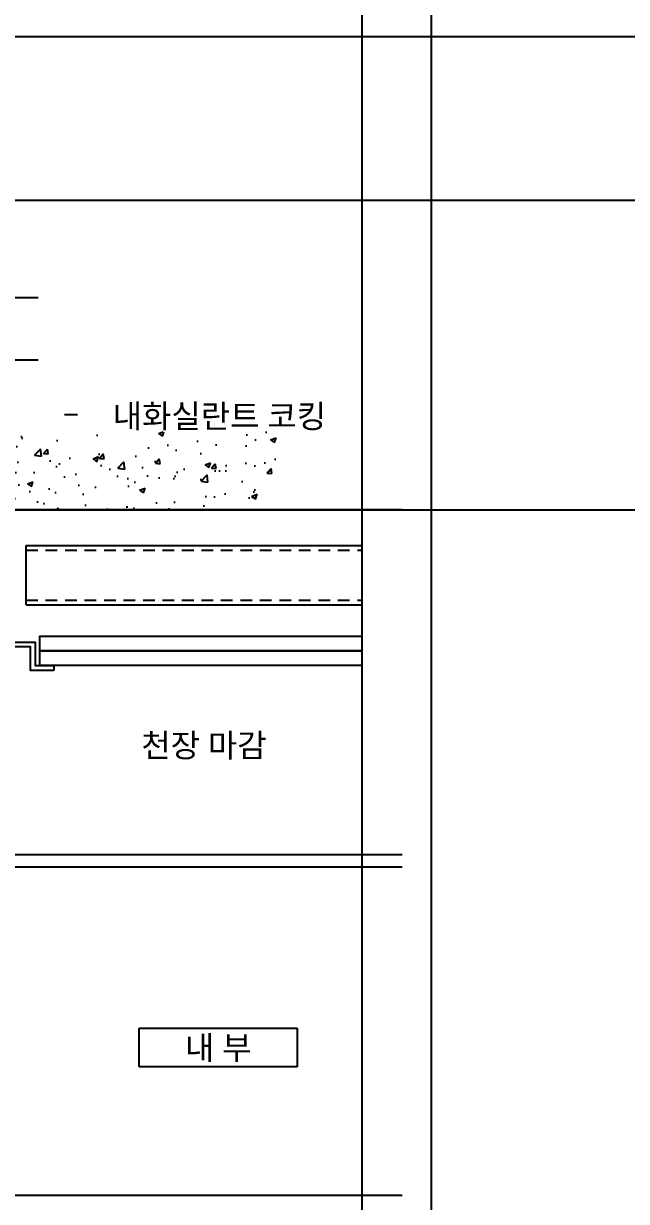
# Model space of a CAD drawing. Header units: millimetres. Extents: x 150 to 8166, y -2863 to -229.
# Drawn here: x 2506 to 2893, y -2296 to -1540 of the extents above; entities that cross this region are included whole.
import ezdxf
from ezdxf.enums import TextEntityAlignment as Align

# ---------------------------------------------------------------- set-up
doc = ezdxf.new("R2010")
doc.units = ezdxf.units.MM
doc.header["$LTSCALE"] = 5
doc.header["$MEASUREMENT"] = 0
doc.header["$PDMODE"] = 3
doc.header["$PDSIZE"] = 100
doc.linetypes.add('HID', pattern=[2.5, 1.5, -1])
doc.layers.get('0').update_dxf_attribs({"linetype": 'CONTINUOUS'})
doc.layers.get('Defpoints').update_dxf_attribs({"color": 137, "linetype": 'CONTINUOUS'})
for name, color, linetype in [('01CONC', 2, 'CONTINUOUS'), ('01HAT', 8, 'CONTINUOUS'), ('01LEADER(지시선)', 7, 'CONTINUOUS'), ('02DIM', 7, 'CONTINUOUS'), ('3', 3, 'CONTINUOUS'), ('5', 5, 'CONTINUOUS'), ('8', 8, 'CONTINUOUS'), ('SYM-LEAD', 6, 'CONTINUOUS'), ('TEXT', 3, 'CONTINUOUS'), ('TEXT-NOTE', 6, 'CONTINUOUS')]:
    doc.layers.add(name, color=color, linetype=linetype)
doc.layers.add('02Waste', color=171, linetype='CONTINUOUS', plot=False)
doc.styles.add('맑은고딕', font='malgun.ttf')
doc.styles.add('스타일1', font='malgun.ttf')
doc.dimstyles.new('GAUN-10', dxfattribs={"dimscale": 10, "dimtxt": 1.5, "dimasz": 1, "dimexe": 2, "dimexo": 3, "dimgap": 0.5, "dimtad": 1, "dimdec": 0, "dimzin": 1, "dimdsep": 46, "dimlunit": 6, "dimtxsty": '맑은고딕', "dimblk": 'CJDOT', "dimcen": 0.09, "dimdle": 1, "dimclrd": 256, "dimclre": 256, "dimclrt": 3, "dimadec": 0, "dimazin": 0, "dimtfac": 1, "dimtdec": 0, "dimtix": 1, "dimtmove": 2, "dimatfit": 3, "dimldrblk": 'CJDOT', "dimfxl": 1, "dimtolj": 1, "dimtzin": 1, "dimarcsym": 0})

# ---------------------------------------------------------------- blocks, each defined once
blk = doc.blocks.new('CJDOT')
blk.add_line((-2, -2.7e-15), (2, 2.7e-15))
at = {"const_width": 0.5}
blk.add_lwpolyline([(-0.25, 0, 1), (0.25, 0, 1)], format="xyb", close=True, dxfattribs=at)
blk = doc.blocks.new('*D25')
at = {"layer": '02DIM', "lineweight": -2, "transparency": 16777216}
for p, q in [((2345.92690192063, -1808.718250817362), (2345.92690192063, -1696.218250817362)), ((2495.926901920626, -1808.718250817362), (2495.926901920626, -1696.218250817362)), ((2485.926901920626, -1716.218250817362), (2355.92690192063, -1716.218250817362))]:
    blk.add_line(p, q, dxfattribs=at)
at = {"layer": 'Defpoints', "color": 0, "transparency": 16777216}
for p in [(2345.92690192063, -1716.218250817362), (2345.92690192063, -1838.718250817362), (2495.926901920626, -1838.718250817362)]:
    blk.add_point(p, dxfattribs=at)
at = {"layer": '02DIM', "lineweight": -2, "transparency": 16777216, "xscale": 10, "yscale": 10, "zscale": 10, "rotation": 180}
blk.add_blockref('CJDOT', (2345.92690192063, -1716.218250817362), dxfattribs=at)
at = {"layer": '02DIM', "lineweight": -2, "transparency": 16777216, "xscale": 10, "yscale": 10, "zscale": 10}
blk.add_blockref('CJDOT', (2495.926901920626, -1716.218250817362), dxfattribs=at)
at = {"layer": '02DIM', "color": 3, "transparency": 16777216, "insert": (2420.926901920628, -1702.169337773884), "char_height": 15, "attachment_point": 5, "style": '맑은고딕'}
blk.add_mtext('\\A1;100,150', dxfattribs=at)
blk = doc.blocks.new('*D26')
at = {"layer": '02DIM', "lineweight": -2, "transparency": 16777216}
for p, q in [((2395.92690192063, -1808.718250817362), (2395.92690192063, -1736.218250817362)), ((2495.92690192063, -1808.718250817362), (2495.92690192063, -1736.218250817362)), ((2485.92690192063, -1756.218250817362), (2405.92690192063, -1756.218250817362))]:
    blk.add_line(p, q, dxfattribs=at)
at = {"layer": 'Defpoints', "color": 0, "transparency": 16777216}
for p in [(2395.92690192063, -1756.218250817362), (2395.92690192063, -1838.718250817362), (2495.92690192063, -1838.718250817362)]:
    blk.add_point(p, dxfattribs=at)
at = {"layer": '02DIM', "lineweight": -2, "transparency": 16777216, "xscale": 10, "yscale": 10, "zscale": 10, "rotation": 180}
blk.add_blockref('CJDOT', (2395.92690192063, -1756.218250817362), dxfattribs=at)
at = {"layer": '02DIM', "lineweight": -2, "transparency": 16777216, "xscale": 10, "yscale": 10, "zscale": 10}
blk.add_blockref('CJDOT', (2495.92690192063, -1756.218250817362), dxfattribs=at)
at = {"layer": '02DIM', "color": 3, "transparency": 16777216, "insert": (2445.92690192063, -1742.169337773884), "char_height": 15, "attachment_point": 5, "style": '맑은고딕'}
blk.add_mtext('\\A1;50,100', dxfattribs=at)
blk = doc.blocks.new('room-1')
at = {"layer": 'TEXT-NOTE', "color": 6}
for p, q in [((0, 5.000000000000057), (20.29451895928014, 5.000000000000057)), ((0, 5.68e-14), (0, 5.000000000000057)), ((20.29451895928014, 5.000000000000057), (20.29451895928014, 5.68e-14)), ((20.29451895928014, 5.68e-14), (0, 5.68e-14))]:
    blk.add_line(p, q, dxfattribs=at)
at = {"layer": 'TEXT-NOTE', "color": 3, "style": '스타일1'}
blk.add_attdef('실명', text='', height=3, dxfattribs=at).set_placement((10.14725947972397, 2.590682134619044), align=Align.MIDDLE)

msp = doc.modelspace()

# ---------------------------------------------------------------- hatches: boundary and pattern name
at = {"layer": '01HAT'}
h = msp.add_hatch(dxfattribs=at)
h.set_pattern_fill('AR-CONC', color=256, scale=5, style=0)
h.set_pattern_definition([(49.99999999999999, (-30541.10098105213, 7551.641836670485), (35.86300913003767, -3.137606749129755), [3.75, -41.25]), (355, (-30541.10098105213, 7551.641836670485), (-6.937566680650001, 37.60960668500059), [3, -33]), (100.4513999999998, (-30538.11239705337, 7551.380369670481), (28.92546908570108, 34.47197710304768), [3.187009499999981, -35.05710559999969]), (46.18420000000002, (-30541.10098105213, 7561.641836670485), (53.36205243128222, -8.275950716450904), [5.624999999999971, -61.87499999999977]), (96.63559999999966, (-30536.65414380198, 7560.952171320353), (46.73313527743517, 48.70589354502209), [4.780514399999941, -52.58564999999953]), (351.1842, (-30541.10098105213, 7561.641836670485), (46.73309725668136, 48.70593004626623), [4.5, -49.5]), (21, (-30536.10098105213, 7559.141836670485), (29.84535260592308, -20.13094453326694), [3.75, -41.25]), (326.0000000000001, (-30536.10098105213, 7559.141836670485), (12.16576659607909, 36.25750225234265), [3, -33]), (71.4514, (-30533.61386940172, 7557.464256370232), (42.0111314290745, 16.12652483549762), [3.1870095, -35.0571056]), (37.50000000000001, (-30541.10098105213, 7551.641836670485), (0.6079927658645334, 16.64469269156557), [0, -32.59999999999999, 0, -33.5, 0, -33.125]), (7.499999999999999, (-30541.10098105213, 7551.641836670485), (13.15347687210743, 19.72058559411801), [0, -19.1, 0, -31.85, 0, -12.625]), (327.5, (-30552.2509810525, 7551.641836670485), (26.69112180862045, -1.12774358671899), [0, -12.5, 0, -39, 0, -51.75]), (317.5, (-30557.2509810525, 7551.641836670485), (29.15930846711931, 5.005249116615882), [0, -16.25, 0, -25.9, 0, -36.75])])
h.paths.add_polyline_path([(2095.926901922493, -1802.232130254129), (2095.926901922493, -1852.232130254129), (2670.926901922493, -1852.232130254129), (2670.926901922493, -1802.232130254129)])

# ---------------------------------------------------------------- linework, layer by layer
at = {"layer": '01CONC'}
msp.add_line((2749.363479859442, -1852.23213025413), (2095.926901922493, -1852.232130254129), dxfattribs=at)
at = {"layer": '01LEADER(지시선)'}
msp.add_line((2532.732927746071, -1791.253504791506), (2541.012223715825, -1791.253504791506), dxfattribs=at)
at = {"layer": '02Waste', "ltscale": 0.1}
for p, q in [((2723.426904029459, -228.6893922027416), (2723.426904029459, -2862.500016552604)), ((317.4717417659717, -1852.232130254128), (3584.999999703467, -1852.232130254128))]:
    msp.add_line(p, q, dxfattribs=at)
at = {"layer": '3'}
for p, q in [((2768.117935219094, -2862.500016552604), (2768.117935219094, -228.6893922027416)), ((149.9999991415539, -1548.689392202742), (3584.999999703467, -1548.689392202743)), ((149.9999991415539, -1653.689392202742), (3584.999999703468, -1653.689392202742))]:
    msp.add_line(p, q, dxfattribs=at)
at = {"layer": '5'}
for points in [[(2095.926901922493, -2073.255221963836), (2379.729312066851, -2073.255221963836), (2380.884375109269, -2075.562082650581, 0.6664810144908515), (2382.724367760984, -2075.413823711895), (2384.129436082138, -2071.096620215777, -0.7024360545865561), (2386.009927232681, -2071.037492772307), (2386.914433144896, -2073.255221963836), (2749.363479859442, -2073.255221963836)], [(2095.926901922493, -2081.255221963836), (2379.729312066851, -2081.255221963836), (2380.884375109269, -2083.562082650581, 0.6664810144908515), (2382.724367760984, -2083.413823711895), (2384.129436082138, -2079.096620215777, -0.7024360545865561), (2386.009927232681, -2079.037492772307), (2386.914433144896, -2081.255221963836), (2749.363479859442, -2081.255221963836)], [(2095.926901922493, -2291.79219311031), (2379.729312066851, -2291.79219311031), (2380.884375109269, -2294.099053797055, 0.6664810144908515), (2382.724367760984, -2293.950794858368), (2384.129436082138, -2289.633591362484, -0.7024360545865561), (2386.009927232681, -2289.574463918781), (2386.914433144896, -2291.79219311031), (2749.363479859442, -2291.79219311031)]]:
    msp.add_lwpolyline(points, format="xyb", dxfattribs=at)
at = {"layer": '8'}
for p, q in [((2508.109922203167, -1875.232130253896), (2723.426904029459, -1875.232130253896)), ((2508.109922203167, -1913.232130253896), (2508.109922203167, -1875.232130253896)), ((2508.109922203167, -1913.232130253896), (2723.426904029459, -1913.232130253896))]:
    msp.add_line(p, q, dxfattribs=at)
at = {"layer": '8', "linetype": 'HID'}
for p, q in [((2508.109922203167, -1878.232130253896), (2723.426904029459, -1878.232130253896)), ((2508.109922203167, -1910.232130253896), (2723.426904029459, -1910.232130253896))]:
    msp.add_line(p, q, dxfattribs=at)
at = {"layer": '8'}
msp.add_lwpolyline([(2525.92690192063, -1955.232130256225), (2510.92690192063, -1955.232130256225), (2510.92690192063, -1940.232130256225), (2495.92690192063, -1940.232130256225), (2495.92690192063, -1915.232130256225), (2498.92690192063, -1915.232130256225), (2498.92690192063, -1937.232130256225), (2513.92690192063, -1937.232130256225), (2513.92690192063, -1952.232130256225), (2525.92690192063, -1952.232130256225)], close=True, dxfattribs=at)
for points in [[(2723.426904029459, -1942.732130256225), (2516.92690192063, -1942.732130256225), (2516.92690192063, -1933.232130256225), (2723.426904029459, -1933.232130256225)], [(2723.426904029459, -1952.232130256225), (2516.92690192063, -1952.232130256225), (2516.92690192063, -1942.732130256225), (2723.426904029459, -1942.732130256225)]]:
    msp.add_lwpolyline(points, dxfattribs=at)
at = {"layer": 'SYM-LEAD'}
for points in [[(2497.526901920257, -1852.232130254129, 0, 5, 0), (2505.026901920257, -1839.241749197453, 0, 0, 0), (2532.732927746071, -1791.253504791506, 0, 0, 0), (2541.012223715825, -1791.253504791506, 0, 0, 0)], [(2545.926901915042, -1953.357958081387, 0, 5, 0), (2545.926901915042, -1968.357958081387, 0, 0, 0), (2545.926901915042, -2003.357958081387, 0, 0, 0), (2570.926901915042, -2003.357958081387, 0, 0, 0)]]:
    msp.add_lwpolyline(points, format="xyseb", dxfattribs=at)

# ---------------------------------------------------------------- block references
at = {"layer": 'TEXT'}
ref = msp.add_blockref('room-1', (2580.580675522529, -2209.583251178241), dxfattribs=dict(at, xscale=5.000000000004174, yscale=5.000000000004174, zscale=5.000000000004174))
ref.add_attrib('실명', '내 부', dxfattribs={"layer": 'TEXT-NOTE', "color": 3, "height": 15.00000000001253, "style": '스타일1'}).set_placement((2631.316972920772, -2197.08325117823), align=Align.MIDDLE)

# ---------------------------------------------------------------- texts
at = {"layer": 'TEXT', "style": '스타일1'}
for s, p in [('내화실란트 코킹', (2700.515468321055, -1792.253504791506)), ('천장 마감', (2662.393568581833, -2003.357958081387))]:
    msp.add_text(s, height=15, dxfattribs=at).set_placement(p, align=Align.MIDDLE_RIGHT)

# ---------------------------------------------------------------- dimensions: what is measured, and where the dimension line sits
at = {"layer": '02DIM'}
for base, p1, p2, text, picture, middle in [((2345.92690192063, -1716.218250817362), (2495.926901920626, -1838.718250817362), (2345.92690192063, -1838.718250817362), '100,<>', '*D25', (2420.926901920628, -1702.169337773884)), ((2395.92690192063, -1756.218250817362), (2495.92690192063, -1838.718250817362), (2395.92690192063, -1838.718250817362), '50,<>', '*D26', (2445.92690192063, -1742.169337773884))]:
    dim = msp.add_linear_dim(base=base, p1=p1, p2=p2, angle=180, text=text, dimstyle='GAUN-10', dxfattribs=at)
    dim.commit()
    dim.dimension.update_dxf_attribs({"geometry": picture, "text_midpoint": middle})

doc.saveas('drawing.dxf')
